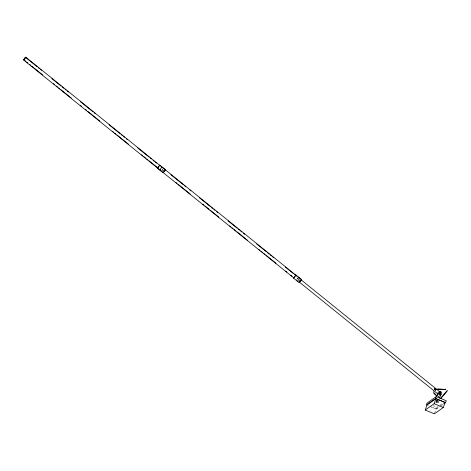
<?xml version="1.0" encoding="UTF-8"?>
<svg xmlns="http://www.w3.org/2000/svg" width="471" height="471" viewBox="0 0 471 471"><rect width="100%" height="100%" fill="white"/><g stroke="black" fill="none" stroke-linecap="round" stroke-linejoin="round"><path stroke-width="0.35" stroke-dasharray="2.35 1.77" d="M439.119 396.823L438.978 396.494L438.725 396.812M162.754 170.596L163.19 170.096L163.708 170.266M298.914 280.298L298.973 280.798L298.885 280.439M435.781 401.969A1.442 0.412 19.3 0 0 438.001 402.44L438.607 400.739M434.592 413.226L436.117 408.863L439.102 406.75M438.395 402.528L438.978 400.868M429.74 406.361L436.399 409.128L437.053 407.262L439.355 405.631M298.944 280.386L296.347 276.283M436.476 400.638L437.011 399.832M437.406 400.032L435.516 402.776M296.659 279.327L297.754 277.955M297.837 278.237L296.73 279.562M439.932 405.219L443.382 402.776M439.696 406.326L443.876 403.364M436.399 409.128L439.278 407.091M441.58 405.46L443.305 404.236M162.059 169.136L162.825 170.284L163.678 170.184M298.991 280.204L299.733 280.015M299.008 280.257L299.638 280.039M439.037 396.5L438.542 396.347M436.376 401.286L436.829 401.427A1.837 0.524 19.3 0 1 438.407 402.458A1.837 0.524 19.3 0 1 436.953 402.558L436.493 402.417A1.837 0.524 19.3 0 1 435.651 402.046M433.061 405.602L437.053 407.262M431.536 406.962L436.117 408.863M426.414 404.978L429.075 406.084M438.371 396.27L438.012 396.082M298.196 278.273L299.338 279.974M162.407 168.901L163.172 170.049M162.825 170.284L162.76 170.738M438.943 396.712A2.037 0.659 34.7 0 1 438.631 396.623M439.337 395.669A1.719 1.619 54.7 0 1 438.907 395.669M438.048 400.868A1.442 0.412 19.3 0 1 436.358 400.309M436.305 401.392A1.442 0.412 19.3 0 1 438.001 402.44M438.878 400.974A1.837 0.524 19.3 0 1 437.53 400.892L437.076 400.756A1.837 0.524 19.3 0 1 436.234 400.385"/><path stroke-width="0.71" d="M25.481 61.047L23.762 59.664L25.546 57.427L37.026 66.658M25.587 57.427L23.809 59.664M425.213 410.041L426.962 405.054L435.91 398.713L445.066 402.517L443.323 407.503L434.374 413.85L425.213 410.041L434.168 403.694L435.91 398.713M436.276 396.582L427.067 403.105L426.414 404.978L435.616 398.454L436.276 396.582L446.261 400.733L445.607 402.605L444.453 403.417M439.531 398.101L440.691 394.78M293.663 277.849L23.568 59.935L24.457 58.539L25.781 57.15L296.918 276.03M163.343 172.38L162.966 172.71L157.279 168.123L158.009 166.928M159.575 165.374L159.757 165.091L165.421 169.625L165.133 170.19M163.125 172.368L162.966 172.71M293.604 277.702L293.445 278.043L299.132 282.635L301.228 279.974M301.428 279.892L301.611 279.603L295.9 274.958L295.523 275.294M159.693 165.244L159.004 166.228M163.013 172.498L163.26 172.145M295.611 275.523L295.9 274.958M157.767 167.264L157.497 167.923M159.545 165.492L158.421 166.987M164.938 170.478L165.233 170.084M295.417 275.812L295.711 275.417M301.104 280.404L301.546 279.762L298.055 276.948M301.399 280.01L300.857 280.74M434.904 388.869L436.058 389.287L435.169 388.569L434.38 389.128M434.686 389.164L434.468 389.44L435.357 390.153L435.952 389.364M440.202 392.761L439.573 393.597M164.691 170.814L165.021 170.408M295.17 276.153L295.494 275.741M434.468 389.435L434.898 388.881M435.357 390.153L436.058 389.287M163.79 171.95L164.744 170.779M295.223 276.112L294.587 276.913M300.58 281.105L300.91 280.704M440.609 398.172L446.52 391.26M440.944 398.448L446.867 391.525M164.108 171.579L164.438 171.179M300.604 281.105L299.421 282.435M158.103 167.358L158.433 166.946M294.269 277.284L294.599 276.871M157.809 167.676L158.144 167.282M163.496 172.268L163.831 171.874M293.975 277.602L294.31 277.207M299.945 281.793L299.45 282.211M157.567 167.917L157.879 167.57M159.993 169.678L161.853 167.123M163.254 172.51L163.567 172.162M293.733 277.843L294.045 277.496M157.655 167.788L157.279 168.123M165.044 169.96L165.421 169.625M293.822 277.713L293.445 278.043M445.69 389.046C445.966 390.223 438.937 388.281 437.053 389.134M23.568 59.935L25.781 57.15M433.756 391.16L433.791 391.501M436.476 389.558L436.593 389.17M437.106 389.588L438.012 389.558M437.965 389.558L439.043 389.535M438.996 389.541L445.548 389.499M435.616 398.454L445.607 402.605M434.168 403.694L443.323 407.503M436.081 394.845L434.109 392.873M435.881 395.257L434.062 393.668L433.514 392.414M38.169 67.583L39.311 68.507M40.459 69.431L41.601 70.356M51.892 78.663L61.042 86.046M62.184 86.97L63.903 88.354M65.045 89.278L66.187 90.202M67.329 91.121L68.472 92.045M80.482 101.742L93.064 111.892M94.206 112.816L95.348 113.741M109.072 124.821L119.934 133.587M121.082 134.512L122.224 135.436M123.367 136.36L124.509 137.279M126.228 138.668L127.37 139.587M137.662 147.9L149.101 157.131M150.243 158.05L151.385 158.974M153.099 160.358L154.247 161.282M155.389 162.207L156.531 163.131M170.902 174.741L183.484 184.891M184.626 185.815L185.768 186.74M189.772 189.972L190.914 190.896M199.492 197.82L210.354 206.586M211.503 207.511L212.645 208.435M213.787 209.36L214.929 210.278M216.648 211.667L217.79 212.586M228.082 220.899L237.231 228.282M238.373 229.206L239.521 230.131M240.663 231.049L241.806 231.973M243.519 233.357L244.667 234.281M256.671 243.972L266.392 251.82M267.54 252.744L269.253 254.128M270.395 255.052L271.537 255.977M272.685 256.901L273.828 257.82M285.261 267.051L293.268 273.516M294.41 274.44L295.558 275.364M301.11 279.845L440.438 392.314M434.574 389.364L435.463 390.082M26.623 61.972L27.765 62.89M29.479 64.28L30.627 65.198M31.769 66.123L42.631 74.895M53.494 83.661L54.642 84.586M56.355 85.969L57.497 86.894M58.645 87.818L59.788 88.742M60.93 89.661L71.221 97.974M80.37 105.357L81.512 106.281M85.516 109.513L86.658 110.432M87.806 111.356L99.811 121.053M112.392 131.203L113.535 132.127M114.677 133.052L115.825 133.976M116.967 134.9L128.4 144.132M141.553 154.747L142.695 155.665M143.843 156.59L145.557 157.973M146.699 158.898L147.841 159.822M148.989 160.746L156.99 167.205M159.928 169.584L161.07 170.508M175.936 182.512L177.084 183.431M178.226 184.355L190.231 194.052M202.813 204.202L203.955 205.126M205.097 206.051L209.1 209.283M210.249 210.207L218.821 217.125M229.689 225.897L230.831 226.822M231.973 227.746L233.116 228.665M234.264 229.589L235.977 230.973M237.119 231.897L247.41 240.204M258.85 249.436L259.992 250.36M261.134 251.284L262.853 252.668M263.995 253.592L265.138 254.517M266.28 255.441L276.006 263.283M285.726 271.131L286.868 272.055M290.872 275.288L292.014 276.212M299.85 282.535L438.042 394.086M296.977 280.651L298.114 281.57M437.335 395.917A2.037 0.659 34.7 0 1 436.829 395.505M437.777 395.022A1.719 1.619 54.7 0 1 437.665 392.967M440.397 395.028A1.719 1.619 54.7 0 1 440.108 395.34M440.067 393.95A0.748 0.701 54.7 0 0 439.943 392.502L439.755 392.508A0.748 0.701 54.7 0 0 439.196 393.155M439.213 393.35A0.748 0.701 54.7 0 0 439.885 393.956L440.167 393.886A0.748 0.701 54.7 0 0 440.038 392.437L439.855 392.443A0.748 0.701 54.7 0 0 439.979 393.891M439.431 393.138A1.442 0.412 19.3 0 1 440.438 393.55M436.664 395.552L436.988 395.363L436.664 395.552M446.979 390.8L447.444 390.895L447.003 390.753M296.318 275.494L295.971 275.729L296.318 275.494M440.238 391.554L439.808 391.554A1.719 1.619 54.7 0 0 438.472 393.297A1.719 1.619 54.7 0 0 440.138 394.916A1.719 1.619 54.7 0 0 441.763 393.45L441.739 393.014A1.719 1.619 54.7 0 0 440.238 391.554"/></g></svg>
